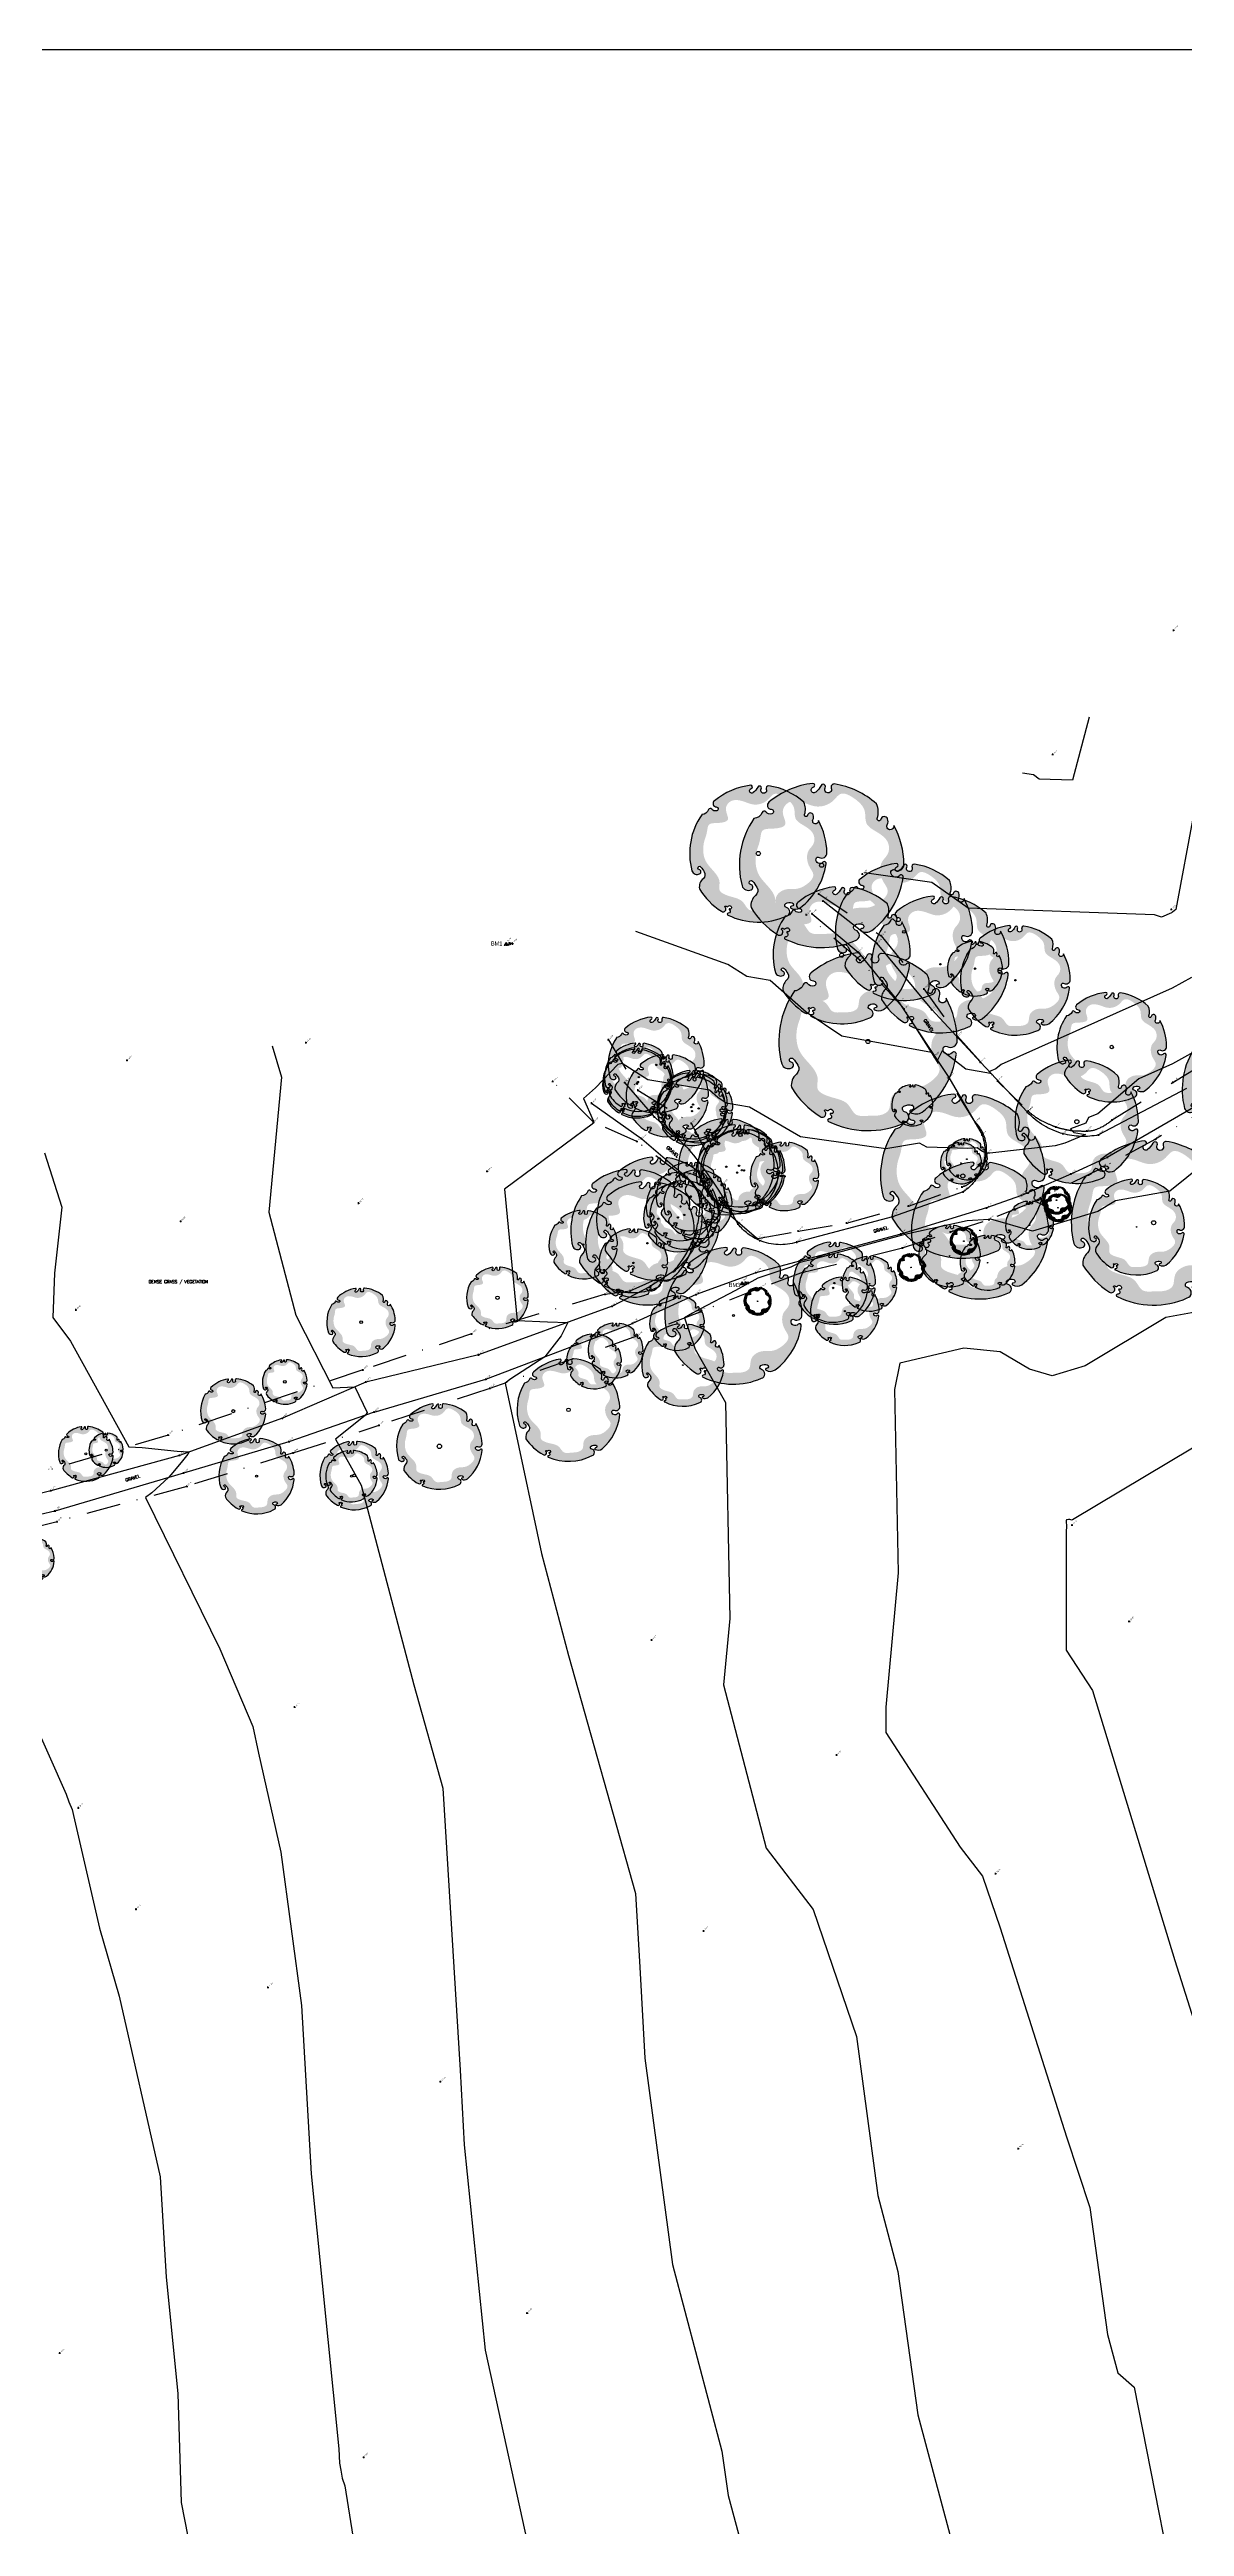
# Model space of a CAD drawing. Header units: metres. Extents: x 245957 to 247358, y 7418632 to 7419642.
# Drawn here: x 246593.6 to 246759, y 7419257.1 to 7419618 of the extents above; entities that cross this region are included whole.
import ezdxf
from ezdxf.enums import TextEntityAlignment as Align

# ---------------------------------------------------------------- set-up
doc = ezdxf.new("R2010")
doc.units = ezdxf.units.M
doc.linetypes.add('DASHDOT', pattern=[10, 5, -2.5, 0, -2.5])
for name, color, linetype in [('-TEXT', 7, 'Continuous'), ('017_NAIL-L', 8, 'Continuous'), ('104_EXISTING_SURFACE-L', 35, 'Continuous'), ('104_EXISTING_SURFACE-S', 35, 'Continuous'), ('201_SINGLE_TREE-H', 63, 'Continuous'), ('201_SINGLE_TREE-S', 96, 'Continuous'), ('203_GROUP_TREES', 116, 'DASHDOT'), ('203_GROUP_TREES-L', 116, 'DASHDOT'), ('203_GROUP_TREES-S', 116, 'DASHDOT'), ('405_EDGE_FORMATION', 33, 'Continuous'), ('405_EDGE_FORMATION-L', 33, 'Continuous'), ('405_EDGE_FORMATION-S', 33, 'Continuous'), ('EX-BENCHMARK', 7, 'Continuous'), ('EX-BENCHMARK_(SLS)', 8, 'Continuous'), ('EX-FEATURE', 7, 'Continuous'), ('EX-TITLEBLOCK', 7, 'Continuous'), ('Surface_Contours_Major', 4, 'Continuous'), ('Surface_Contours_Minor', 253, 'Continuous')]:
    doc.layers.add(name, color=color, linetype=linetype)
doc.styles.add('BOLD', font='ARIALN.TTF')
doc.styles.add('ISO2.5', font='isocp.shx', dxfattribs={"height": 2.5})
doc.styles.get("Standard").update_dxf_attribs({"font": 'SIMPLEX.shx'})

# ---------------------------------------------------------------- blocks, each defined once
blk = doc.blocks.new('201T')
at = {"layer": '201_SINGLE_TREE-S'}
blk.add_circle((0, 0), 0.5, dxfattribs=at)
blk = doc.blocks.new('201C')
at = {"layer": '201_SINGLE_TREE-H', "transparency": 33554534}
h = blk.add_hatch(color=256, dxfattribs=at)
h.paths.add_polyline_path([(-0.372, -0.334, 0.222926), (0.02, -0.5, 0.770799), (0.044, -0.442, -0.650302), (0.051, -0.412, -0.234737), (0.096, -0.425, -0.847312), (0.082, -0.447, 0.78443), (0.073, -0.458, 0.276934), (0.135, -0.481, 0.193599), (0.431, -0.254, 0.800435), (0.414, -0.234, -0.75216), (0.376, -0.192, -0.528914), (0.401, -0.191, 0.594112), (0.466, -0.18, 0.123805), (0.496, 0.062, -1.41759), (0.461, 0.081, 0.206906), (0.476, 0.113, 0.759729), (0.437, 0.125, -1.073307), (0.419, 0.139, 0.194379), (0.447, 0.223, 0.144612), (0.254, 0.43, 0.53339), (0.228, 0.413, -1.592592), (0.194, 0.429, 1.030038), (0.176, 0.451, -0.10361), (0.131, 0.426, -1.238487), (0.128, 0.459, 0.884725), (0.134, 0.482, 0.147549), (-0.155, 0.475, 0.71725), (-0.158, 0.429, -0.864032), (-0.165, 0.402, -0.310704), (-0.195, 0.427, 0.58143), (-0.217, 0.432, -0.281558), (-0.277, 0.416), (-0.278, 0.416, 0.217121), (-0.496, 0.063), (-0.496, 0.063, 0.440011), (-0.452, 0.021, 0.723973), (-0.444, 0.052, -1.384648), (-0.426, 0.066, -0.051107), (-0.415, 0.022, -0.361502), (-0.441, -0.021, 0.256822), (-0.494, -0.079, 0.116166), (-0.406, -0.291, 0.67803), (-0.368, -0.284, 0.170035), (-0.37, -0.274, -1.054701), (-0.36, -0.27, 0.431903), (-0.347, -0.275, -0.910728), (-0.333, -0.299, -0.42046), (-0.342, -0.298, 1.007885), (-0.348, -0.302, -0.766634), (-0.365, -0.322, 0.938602), (-0.372, -0.334)])
edge = h.paths.add_edge_path(flags=16)
edge.add_spline(control_points=[(-0.318, 0.247), (-0.303, 0.263), (-0.286, 0.289), (-0.256, 0.341), (-0.193, 0.315), (-0.092, 0.286), (-0.116, 0.394), (-0.036, 0.446), (0.039, 0.399), (0.103, 0.33), (0.196, 0.321), (0.278, 0.38), (0.344, 0.296), (0.379, 0.215), (0.33, 0.131), (0.392, 0.059), (0.438, -0.014), (0.405, -0.092), (0.346, -0.109), (0.31, -0.167), (0.306, -0.228), (0.329, -0.309), (0.241, -0.345), (0.165, -0.35), (0.103, -0.314), (0.046, -0.315), (0.005, -0.336), (-0.014, -0.368), (-0.033, -0.407), (-0.093, -0.415), (-0.146, -0.387), (-0.23, -0.366), (-0.225, -0.277), (-0.286, -0.229), (-0.334, -0.194), (-0.374, -0.141), (-0.328, -0.087), (-0.344, -0.001), (-0.387, 0.083), (-0.366, 0.18), (-0.336, 0.227), (-0.318, 0.247)], knot_values=[0, 0, 0, 0, 0.064972, 0.101243, 0.15652, 0.245586, 0.324463, 0.387907, 0.486094, 0.554514, 0.671826, 0.728629, 0.823661, 0.919885, 0.989953, 1.075257, 1.171704, 1.23593, 1.293575, 1.346478, 1.426142, 1.479146, 1.570817, 1.644481, 1.712561, 1.774901, 1.807, 1.846291, 1.885582, 1.928182, 2.007036, 2.074591, 2.151638, 2.226455, 2.293426, 2.340744, 2.397548, 2.47317, 2.587294, 2.673595, 2.754259, 2.754259, 2.754259, 2.754259], degree=3, periodic=0)
at = {"layer": '201_SINGLE_TREE-S'}
blk.add_lwpolyline([(-0.372, -0.334, 0.222926), (0.02, -0.5, 0.770799), (0.044, -0.442, -0.650302), (0.051, -0.412, -0.234737), (0.096, -0.425, -0.847312), (0.082, -0.447, 0.78443), (0.073, -0.458, 0.276934), (0.135, -0.481, 0.193599), (0.431, -0.254, 0.800435), (0.414, -0.234, -0.75216), (0.376, -0.192, -0.528914), (0.401, -0.191, 0.594112), (0.466, -0.18, 0.123805), (0.496, 0.062, -1.41759), (0.461, 0.081, 0.206906), (0.476, 0.113, 0.759729), (0.437, 0.125, -1.073307), (0.419, 0.139, 0.194379), (0.447, 0.223, 0.144612), (0.254, 0.43, 0.53339), (0.228, 0.413, -1.592592), (0.194, 0.429, 1.030038), (0.176, 0.451, -0.10361), (0.131, 0.426, -1.238487), (0.128, 0.459, 0.884725), (0.134, 0.482, 0.147549), (-0.155, 0.475, 0.71725), (-0.158, 0.429, -0.864032), (-0.165, 0.402, -0.310704), (-0.195, 0.427, 0.58143), (-0.217, 0.432, -0.281558), (-0.277, 0.416), (-0.278, 0.416, 0.217121), (-0.496, 0.063), (-0.496, 0.063, 0.440011), (-0.452, 0.021, 0.723973), (-0.444, 0.052, -1.384648), (-0.426, 0.066, -0.051107), (-0.415, 0.022, -0.361502), (-0.441, -0.021, 0.256822), (-0.494, -0.079, 0.116166), (-0.406, -0.291, 0.67803), (-0.368, -0.284, 0.170035), (-0.37, -0.274, -1.054701), (-0.36, -0.27, 0.431903), (-0.347, -0.275, -0.910728), (-0.333, -0.299, -0.42046), (-0.342, -0.298, 1.007885), (-0.348, -0.302, -0.766634), (-0.365, -0.322, 0.938602), (-0.372, -0.334)], format="xyb", dxfattribs=at)
blk = doc.blocks.new('BM')
at = {"color": 0, "linetype": 'Continuous', "lineweight": 13}
for p, q in [((0, 0), (-0.31, -0.44)), ((-0.19, -0.44), (0, 0)), ((0, 0), (-0.06, -0.44)), ((0, 0), (0.19, -0.44)), ((0.31, -0.44), (0, 0)), ((0, 0), (0.06, -0.44)), ((-0.31, -0.44), (-0.19, -0.44)), ((-0.06, -0.44), (0.06, -0.44)), ((0.19, -0.44), (0.31, -0.44)), ((0.47, -0.02), (0.38, -0.02)), ((0.38, -0.02), (0.38, -0.34)), ((0.47, -0.16), (0.38, -0.16)), ((0.38, -0.16), (0.39, -0.16)), ((0.38, -0.34), (0.47, -0.34)), ((0.38, -0.34), (0.39, -0.34)), ((0.52, -0.04), (0.47, -0.02)), ((0.47, -0.16), (0.52, -0.14)), ((0.52, -0.17), (0.47, -0.16)), ((0.47, -0.34), (0.52, -0.33)), ((0.54, -0.09), (0.52, -0.04)), ((0.52, -0.14), (0.54, -0.09)), ((0.55, -0.21), (0.52, -0.17)), ((0.52, -0.33), (0.55, -0.29)), ((0.56, -0.25), (0.55, -0.21)), ((0.55, -0.29), (0.56, -0.25)), ((0.67, -0.34), (0.67, -0.02)), ((0.67, -0.02), (0.78, -0.19)), ((0.78, -0.19), (0.89, -0.02)), ((0.89, -0.02), (0.89, -0.34))]:
    blk.add_line(p, q, dxfattribs=at)
blk = doc.blocks.new('CROSS')
at = {"color": 0, "linetype": 'Continuous'}
for p, q in [((-0.5, 0), (0.5, 0)), ((0, -0.5), (0, 0.5))]:
    blk.add_line(p, q, dxfattribs=at)
blk = doc.blocks.new('A1-TITLE-SC')
at = {"layer": 'EX-TITLEBLOCK', "color": 2, "flags": 128}
blk.add_lwpolyline([(28, 14), (28, 580), (828, 580), (828, 14)], close=True, dxfattribs=at)
blk = doc.blocks.new('GR')
at = {"layer": '-TEXT'}
blk.add_text('GRAVEL', height=0.45, dxfattribs=at).set_placement((0.04, -0.22), align=Align.CENTER)

msp = doc.modelspace()

# ---------------------------------------------------------------- linework, layer by layer
at = {"layer": '203_GROUP_TREES'}
for p, q in [((246711.67, 7419485.33), (246703.85, 7419491.94)), ((246705.67, 7419494.99), (246714.78, 7419488.88)), ((246714.78, 7419488.88), (246720.99, 7419481.14)), ((246718.11, 7419478.23), (246711.67, 7419485.33)), ((246720.99, 7419481.14), (246725.88, 7419474.23)), ((246722.5, 7419471.28), (246718.11, 7419478.23)), ((246725.88, 7419474.23), (246731.73, 7419467.71)), ((246675.01, 7419473.74), (246679.31, 7419466.38)), ((246728.47, 7419461.72), (246722.5, 7419471.28)), ((246757.25, 7419467.52), (246763.42, 7419471.24)), ((246672.82, 7419461.73), (246666.91, 7419467.65)), ((246731.73, 7419467.71), (246736.19, 7419463.32)), ((246748.42, 7419462.04), (246757.25, 7419467.52)), ((246679.31, 7419466.38), (246687.09, 7419461.56)), ((246764.31, 7419464.92), (246754.75, 7419459.23)), ((246679.17, 7419458.91), (246672.82, 7419461.73)), ((246687.09, 7419461.56), (246691.66, 7419452.72)), ((246685.91, 7419453.8), (246679.17, 7419458.91)), ((246754.75, 7419459.23), (246746.84, 7419454.98)), ((246691.66, 7419452.72), (246692.81, 7419448.14)), ((246718.74, 7419449.5), (246726.54, 7419452.25)), ((246746.84, 7419454.98), (246736.28, 7419449.81)), ((246709.73, 7419447.02), (246718.74, 7419449.5)), ((246736.28, 7419449.81), (246730.46, 7419447.49)), ((246692.81, 7419448.14), (246696.74, 7419444.76)), ((246696.74, 7419444.76), (246702.68, 7419445.85)), ((246702.68, 7419445.85), (246709.73, 7419447.02)), ((246717.87, 7419443.39), (246724.87, 7419445.73)), ((246724.87, 7419445.73), (246730.46, 7419447.49)), ((246703.42, 7419439.86), (246717.87, 7419443.39)), ((246678.19, 7419437.14), (246684.51, 7419439.95)), ((246703.42, 7419439.86), (246697.29, 7419437.6)), ((246674.55, 7419436.64), (246655.08, 7419430.86)), ((246674.55, 7419436.64), (246678.19, 7419437.14)), ((246697.29, 7419437.6), (246688.46, 7419434.09)), ((246655.08, 7419430.86), (246639.23, 7419425.62)), ((246679.26, 7419430.56), (246657.73, 7419422.91)), ((246688.46, 7419434.09), (246679.26, 7419430.56)), ((246639.23, 7419425.62), (246610.87, 7419416.12)), ((246657.73, 7419422.91), (246641.6, 7419417.54)), ((246610.87, 7419416.12), (246593.2, 7419410.92)), ((246629.09, 7419413.52), (246641.6, 7419417.54)), ((246629.09, 7419413.52), (246613.58, 7419408.64)), ((246613.58, 7419408.64), (246594.67, 7419403.49)), ((246594.67, 7419403.49), (246579.51, 7419399.66))]:
    msp.add_line(p, q, dxfattribs=at)
for points in [[(246736.19, 7419463.32, 0.024592), (246737.35, 7419462.41, 0.041284), (246738.1, 7419461.97, 0.007914), (246739.71, 7419461.22, 0.024944), (246740.24, 7419461.02, 0.023529), (246741.08, 7419460.78, 0.014747), (246742.46, 7419460.51, 0.033018), (246743, 7419460.45, 0.010517), (246744.73, 7419460.43, 0.100998), (246746.39, 7419460.78, 0.071383), (246748.42, 7419462.04)], [(246726.54, 7419452.25, 0.136494), (246729, 7419454.17, 0.136494), (246730.11, 7419457.09, 0.109103), (246729.8, 7419459.59, 0.109103), (246728.47, 7419461.72)], [(246684.51, 7419439.95, 0.07693), (246687.13, 7419444.07, 0.081166), (246688.28, 7419448.56, 0.006802), (246688.35, 7419449.48, 0.013916), (246688.37, 7419449.93, 0.143828), (246687.76, 7419452.03, 0.122283), (246685.91, 7419453.8)]]:
    msp.add_lwpolyline(points, format="xyb", dxfattribs=at)
at = {"layer": '405_EDGE_FORMATION'}
for p, q in [((246704.69, 7419492.1), (246711.42, 7419486.5)), ((246714.17, 7419487.77), (246706.29, 7419493.95)), ((246711.42, 7419486.5), (246717.39, 7419479.12)), ((246722.13, 7419478.12), (246714.17, 7419487.77)), ((246717.39, 7419479.12), (246724.6, 7419468.23)), ((246729.24, 7419470.45), (246722.13, 7419478.12)), ((246736.07, 7419463.16), (246729.24, 7419470.45)), ((246681.71, 7419462.49), (246677.39, 7419467.49)), ((246724.6, 7419468.23), (246729.46, 7419459.86)), ((246759.28, 7419466.61), (246746.45, 7419459.86)), ((246672.56, 7419464.49), (246679.88, 7419459.3)), ((246760.88, 7419464.22), (246747.72, 7419456.58)), ((246686.8, 7419457.72), (246681.71, 7419462.49)), ((246679.88, 7419459.3), (246686.36, 7419453.75)), ((246747.72, 7419456.58), (246742.39, 7419454.16)), ((246742.39, 7419454.16), (246735.2, 7419451.04)), ((246726.7, 7419451.56), (246716.42, 7419447.93)), ((246730.13, 7419449.21), (246717.64, 7419445.41)), ((246735.2, 7419451.04), (246730.13, 7419449.21)), ((246716.42, 7419447.93), (246702.45, 7419444.23)), ((246717.64, 7419445.41), (246702.88, 7419441.47)), ((246702.88, 7419441.47), (246696.49, 7419439.77)), ((246675.54, 7419434.89), (246681.17, 7419437.84)), ((246684.71, 7419440.09), (246681.17, 7419437.84)), ((246696.49, 7419439.77), (246687.78, 7419436.59)), ((246675.54, 7419434.89), (246656.1, 7419427.81)), ((246687.78, 7419436.59), (246678.51, 7419432.38)), ((246657.16, 7419424.24), (246678.51, 7419432.38)), ((246656.1, 7419427.81), (246639.66, 7419423.83)), ((246639.66, 7419423.83), (246627.5, 7419418.57)), ((246640.87, 7419419.47), (246657.16, 7419424.24)), ((246627.5, 7419418.57), (246612.5, 7419413.16)), ((246640.87, 7419419.47), (246628.46, 7419415.15)), ((246612.5, 7419413.16), (246593.76, 7419408.01)), ((246628.46, 7419415.15), (246613.08, 7419410.57)), ((246613.08, 7419410.57), (246594.35, 7419405.05)), ((246593.76, 7419408.01), (246578.15, 7419404.11)), ((246594.35, 7419405.05), (246578.88, 7419401.43))]:
    msp.add_line(p, q, dxfattribs=at)
for points in [[(246746.45, 7419459.86, -0.058649), (246743.85, 7419459.64, -0.058649), (246741.27, 7419460.03, -0.068994), (246738.45, 7419461.24, -0.068994), (246736.07, 7419463.16)], [(246729.46, 7419459.86, -0.087946), (246729.88, 7419457.44, -0.087946), (246729.45, 7419455.01, -0.079726), (246728.35, 7419453.07, -0.079726), (246726.7, 7419451.56)], [(246693.89, 7419446.87, 0.00967), (246692.81, 7419448.91, 0.00967), (246691.65, 7419450.9, 0.017555), (246689.34, 7419454.39, 0.017555), (246686.8, 7419457.72)], [(246686.36, 7419453.75, -0.078978), (246687.91, 7419451.97, -0.10079), (246688.56, 7419450.24, -0.035163), (246688.65, 7419449.15, -0.020131), (246688.61, 7419447.23, -0.109289), (246687.53, 7419443.52, -0.095005), (246684.71, 7419440.09)], [(246702.45, 7419444.23, -0.086923), (246699.75, 7419443.87, -0.086923), (246697.09, 7419444.46, -0.064355), (246695.34, 7419445.46, -0.064355), (246693.89, 7419446.87)]]:
    msp.add_lwpolyline(points, format="xyb", dxfattribs=at)
at = {"layer": 'Surface_Contours_Major'}
for points, elevation in [([(246773.1, 7419545.44), (246771.31, 7419540.79), (246770.6, 7419536.3), (246765.54, 7419529.01), (246762.85, 7419520.31), (246757.7, 7419492.69), (246757.23, 7419492.32), (246757.19, 7419492.3), (246757.06, 7419492.23), (246755.63, 7419491.59), (246755.34, 7419491.71), (246754.58, 7419491.94), (246727.45, 7419492.9), (246722.14, 7419496.67), (246712.35, 7419498.07)], 33), ([(246762.8, 7419473.35), (246757.23, 7419470.24), (246752.29, 7419468.04), (246746.35, 7419462.94), (246744.96, 7419462.4), (246744.58, 7419461.56), (246742.37, 7419460.74), (246742.84, 7419460.21), (246744.53, 7419459.92), (246741.54, 7419458.64), (246740.1, 7419458.29), (246730.62, 7419457.22), (246730.22, 7419457.2), (246730.09, 7419457.2), (246729.45, 7419457.48), (246728.73, 7419457.96), (246727.41, 7419457.87), (246721.42, 7419458.06), (246720.33, 7419458.67), (246715.42, 7419457.84), (246703.03, 7419459.56), (246695.58, 7419463.89), (246692.18, 7419464.51), (246690.98, 7419465.32), (246689.75, 7419466.39), (246680.75, 7419467.88), (246677.04, 7419470.26), (246676.39, 7419470.1), (246673.15, 7419466.73), (246671.37, 7419465.15), (246672.8, 7419461.95), (246672.89, 7419461.7), (246672.88, 7419461.7), (246672.83, 7419461.58), (246659.85, 7419451.96), (246661.73, 7419432.83), (246666.14, 7419432.62), (246669.08, 7419432.54), (246668.14, 7419430.6), (246665.75, 7419427.51), (246660.79, 7419424.3), (246659.97, 7419423.7), (246661.31, 7419417.34), (246665.28, 7419398.88), (246669.21, 7419383.97), (246678.95, 7419349.3), (246679.61, 7419338.55), (246680.32, 7419325.29), (246684.36, 7419295.26), (246691.56, 7419268.04), (246692.45, 7419261.59), (246700.32, 7419232.38)], 34), ([(246592.82, 7419457.24), (246595.37, 7419449.32), (246594.32, 7419439.72), (246594.06, 7419433.27), (246596.61, 7419429.8), (246605.11, 7419414.42), (246607.08, 7419414.32), (246612.17, 7419413.75), (246613.91, 7419413.67), (246613.75, 7419413.32), (246612.74, 7419412.1), (246611.27, 7419410.33), (246610.93, 7419409.93), (246608.48, 7419407.68), (246607.56, 7419407), (246618.39, 7419384.98), (246623.22, 7419373.64), (246624.04, 7419369.78), (246627.27, 7419355.31), (246630.27, 7419332.96), (246631.71, 7419308.46), (246635.74, 7419268.38), (246635.81, 7419266.26), (246636, 7419265.27), (246636.21, 7419264.11), (246636.61, 7419262.97), (246639.46, 7419244.94)], 33), ([(246761.57, 7419434.21), (246756.26, 7419433.27), (246744.49, 7419426.23), (246739.66, 7419424.76), (246736.39, 7419425.72), (246732.12, 7419428.25), (246726.81, 7419428.77), (246717.5, 7419426.61), (246716.71, 7419422.76), (246717.22, 7419396.06), (246715.42, 7419376.46), (246715.42, 7419372.76), (246726.28, 7419356.06), (246729.52, 7419351.83), (246732.1, 7419344.28), (246741.77, 7419313.85), (246745.19, 7419303.52), (246747.74, 7419285.04), (246749.25, 7419279.45), (246751.64, 7419277.34), (246759.46, 7419237.61)], 35)]:
    msp.add_lwpolyline(points, dxfattribs=dict(at, elevation=elevation))
at = {"layer": 'Surface_Contours_Minor'}
for points, elevation in [([(246745.05, 7419520.75), (246742.63, 7419511.56), (246737.79, 7419511.73), (246736.95, 7419512.33), (246735.38, 7419512.56)], 32.5), ([(246759.99, 7419482.82), (246757.15, 7419481.23), (246732.23, 7419470.14), (246731.46, 7419469.48), (246730.54, 7419469.12), (246730.57, 7419469.04), (246730.71, 7419468.83), (246727.08, 7419469.42), (246723.64, 7419472.09), (246722.97, 7419470.74), (246722.74, 7419471.04), (246722.1, 7419471.89), (246709.02, 7419474.27), (246703.83, 7419477.75), (246698.57, 7419482.37), (246695.2, 7419482.93), (246692.41, 7419484.72), (246678.99, 7419489.53)], 33.5), ([(246626.01, 7419472.82), (246627.4, 7419468.27), (246625.54, 7419448.58), (246629.46, 7419433.59), (246634.86, 7419422.99), (246638.04, 7419423.13), (246639.86, 7419419.4), (246639.61, 7419419.03), (246639.08, 7419418.57), (246635.25, 7419415.5), (246638.98, 7419408.81), (246646.66, 7419379.74), (246650.89, 7419364.65), (246653.42, 7419323.54), (246654, 7419312.66), (246657.07, 7419282.77), (246664.71, 7419247.73)], 33.5), ([(246761.8, 7419455.66), (246756.82, 7419451.65), (246748.89, 7419450.25), (246746.33, 7419448.71), (246736.82, 7419445.81), (246730.75, 7419447.6), (246730.57, 7419447.57), (246730.45, 7419447.54), (246727.29, 7419447.33), (246718.64, 7419445.45), (246717.66, 7419445.21), (246704.94, 7419441.73), (246702.96, 7419441.25), (246701.61, 7419440.59), (246696.77, 7419439), (246693.53, 7419437.2), (246688.36, 7419434.47), (246687.28, 7419433.89), (246686.1, 7419433.19), (246687.64, 7419428.62), (246692.08, 7419420.88), (246692.69, 7419389.36), (246691.8, 7419379.72), (246698, 7419355.91), (246704.83, 7419346.99), (246711.16, 7419328.45), (246714.29, 7419305.28), (246717.21, 7419294.22), (246720.1, 7419273.32), (246724.78, 7419255.91)], 34.5), ([(246763.62, 7419416.29), (246742.66, 7419403.75), (246742.5, 7419403.7), (246742.39, 7419403.74), (246742.25, 7419403.82), (246742.08, 7419403.83), (246741.77, 7419403.76), (246741.74, 7419403.64), (246741.76, 7419402.76), (246741.7, 7419402.12), (246741.74, 7419384.78), (246745.57, 7419378.9), (246757.54, 7419339.55), (246763.99, 7419319.28)], 35.5), ([(246586.04, 7419386.13), (246595.98, 7419363.76), (246596.4, 7419362.65), (246596.85, 7419361.57), (246597.05, 7419360.68), (246600.86, 7419344.27), (246603.7, 7419334.34), (246609.7, 7419308.02), (246610.56, 7419293.37), (246612.26, 7419276.43), (246612.77, 7419260.53), (246614.23, 7419253.11)], 32.5)]:
    msp.add_lwpolyline(points, dxfattribs=dict(at, elevation=elevation))

# ---------------------------------------------------------------- block references
at = {"layer": '-TEXT'}
for p, rotation in [((246721.68, 7419475.79), 303.5391159204977), ((246684.35, 7419457.42), 319.4222661251795), ((246714.68, 7419446.08), 14.96862077939919), ((246605.66, 7419409.84, 33), 16.43290822423771)]:
    msp.add_blockref('GR', p, dxfattribs=dict(at, rotation=rotation))
at = {"layer": '104_EXISTING_SURFACE-S', "xscale": 0.25, "yscale": 0.25, "zscale": 0.25}
for p in [(246757.38, 7419533.4), (246739.76, 7419515.31), (246712.02, 7419497.87), (246757.06, 7419492.73), (246661.05, 7419487.78), (246604.88, 7419470.74), (246630.93, 7419473.31), (246657.35, 7419454.56), (246638.62, 7419449.91), (246612.69, 7419447.28), (246597.43, 7419434.37), (246742.59, 7419402.99), (246750.9, 7419388.97), (246681.3, 7419386.25), (246629.29, 7419376.47), (246708.26, 7419369.49), (246597.78, 7419361.79), (246731.44, 7419352.21), (246606.19, 7419347.02), (246688.88, 7419343.86), (246625.4, 7419335.62), (246650.54, 7419321.89), (246734.75, 7419312.13), (246663.18, 7419288.16), (246595.07, 7419282.32), (246639.36, 7419267.14)]:
    msp.add_blockref('CROSS', p, dxfattribs=at)
at = {"layer": '201_SINGLE_TREE-S'}
for name, p, xscale, yscale, zscale, rotation in [('201C', (246696.86, 7419500.87), 19.999, 19.999, 19.999, 21.8), ('201C', (246706.1, 7419499.16), 23.999, 23.999, 23.999, 21.8), ('201T', (246696.86, 7419500.87), 0.599, 0.599, 0.599, 21.8), ('201C', (246718.09, 7419489.46), 19.999, 19.999, 19.999, 21.8), ('201T', (246706.1, 7419499.16), 0.599, 0.599, 0.599, 21.8), ('201C', (246709.02, 7419486.06), 19.999, 19.999, 19.999, 21.8), ('201C', (246723.4, 7419484.73), 19.999, 19.999, 19.999, 21.8), ('201C', (246734.32, 7419482.4), 15.999, 15.999, 15.999, 21.8), ('201C', (246712.85, 7419473.48), 25.999, 25.999, 25.999, 21.8), ('201T', (246718.09, 7419489.46), 0.399, 0.399, 0.399, 21.8), ('201C', (246728.44, 7419484.09), 7.999, 7.999, 7.999, 21.8), ('201T', (246709.02, 7419486.06), 0.599, 0.599, 0.599, 21.8), ('201T', (246723.4, 7419484.73), 0.199, 0.199, 0.199, 21.8), ('201T', (246728.44, 7419484.09), 0.199, 0.199, 0.199, 21.8), ('201T', (246734.32, 7419482.4), 0.199, 0.199, 0.199, 21.8), ('201C', (246748.37, 7419472.67), 15.999, 15.999, 15.999, 21.8), ('201C', (246681.98, 7419470.07), 13.999, 13.999, 13.999, 21.8), ('201C', (246769.63, 7419466.48), 21.999, 21.999, 21.999, 21.8), ('201C', (246679.17, 7419467.33), 9.999, 9.999, 9.999, 21.8), ('201C', (246679.31, 7419467.57), 9.999, 9.999, 9.999, 21.8), ('201C', (246679.45, 7419468.28), 9.999, 9.999, 9.999, 21.8), ('201T', (246712.85, 7419473.48), 0.599, 0.599, 0.599, 21.8), ('201C', (246683.6, 7419465.6), 11.999, 11.999, 11.999, 21.8), ('201C', (246687.09, 7419463.91), 9.999, 9.999, 9.999, 21.8), ('201C', (246687.36, 7419464.28), 9.999, 9.999, 9.999, 21.8), ('201C', (246688.17, 7419463.72), 9.999, 9.999, 9.999, 21.8), ('201T', (246681.98, 7419470.07), 0.199, 0.199, 0.199, 21.8), ('201C', (246743.27, 7419461.78), 17.999, 17.999, 17.999, 21.8), ('201T', (246748.37, 7419472.67), 0.499, 0.499, 0.499, 21.8), ('201T', (246679.17, 7419467.33), 0.199, 0.199, 0.199, 21.8), ('201T', (246679.31, 7419467.57), 0.199, 0.199, 0.199, 21.8), ('201T', (246679.45, 7419468.28), 0.199, 0.199, 0.199, 21.8), ('201C', (246687.18, 7419463.32), 9.999, 9.999, 9.999, 21.8), ('201C', (246726.66, 7419453.88), 23.999, 23.999, 23.999, 21.8), ('201C', (246719.3, 7419464.18), 5.999, 5.999, 5.999, 21.8), ('201C', (246692.2, 7419455.22), 13.999, 13.999, 13.999, 21.8), ('201T', (246683.6, 7419465.6), 0.199, 0.199, 0.199, 21.8), ('201C', (246694.05, 7419455.36), 11.999, 11.999, 11.999, 21.8), ('201T', (246687.09, 7419463.91), 0.199, 0.199, 0.199, 21.8), ('201T', (246687.18, 7419463.32), 0.199, 0.199, 0.199, 21.8), ('201T', (246687.36, 7419464.28), 0.199, 0.199, 0.199, 21.8), ('201T', (246688.17, 7419463.72), 0.199, 0.199, 0.199, 21.8), ('201T', (246719.3, 7419464.18), 0.099, 0.099, 0.099, 21.8), ('201C', (246693.78, 7419454.36), 11.999, 11.999, 11.999, 21.8), ('201C', (246694.46, 7419454.71), 11.999, 11.999, 11.999, 21.8), ('201C', (246694.76, 7419454.69), 11.999, 11.999, 11.999, 21.8), ('201C', (246700.69, 7419453.82), 9.999, 9.999, 9.999, 21.8), ('201C', (246726.39, 7419455.74), 5.999, 5.999, 5.999, 21.8), ('201C', (246727.24, 7419456.32), 5.999, 5.999, 5.999, 21.8), ('201C', (246754.47, 7419447.06), 23.999, 23.999, 23.999, 21.8), ('201T', (246743.27, 7419461.78), 0.599, 0.599, 0.599, 21.8), ('201C', (246678.53, 7419445.88), 17.999, 17.999, 17.999, 21.8), ('201C', (246680.7, 7419444.08), 17.999, 17.999, 17.999, 21.8), ('201C', (246682.29, 7419447.65), 17.999, 17.999, 17.999, 21.8), ('201C', (246685.52, 7419449.43), 9.999, 9.999, 9.999, 21.8), ('201C', (246686.99, 7419450.89), 9.999, 9.999, 9.999, 21.8), ('201C', (246688.07, 7419449.74), 9.999, 9.999, 9.999, 21.8), ('201C', (246729.16, 7419445.95), 19.999, 19.999, 19.999, 21.8), ('201T', (246726.39, 7419455.74), 0.099, 0.099, 0.099, 21.8), ('201T', (246727.24, 7419456.32), 0.099, 0.099, 0.099, 21.8), ('201C', (246685.15, 7419447.83), 9.999, 9.999, 9.999, 21.8), ('201C', (246686.06, 7419448.21), 9.999, 9.999, 9.999, 21.8), ('201T', (246692.2, 7419455.22), 0.199, 0.199, 0.199, 21.8), ('201T', (246693.78, 7419454.36), 0.199, 0.199, 0.199, 21.8), ('201T', (246694.05, 7419455.36), 0.199, 0.199, 0.199, 21.8), ('201T', (246694.46, 7419454.71), 0.199, 0.199, 0.199, 21.8), ('201T', (246694.76, 7419454.69), 0.199, 0.199, 0.199, 21.8), ('201T', (246700.69, 7419453.82), 0.199, 0.199, 0.199, 21.8), ('201T', (246726.66, 7419453.88), 0.599, 0.599, 0.599, 21.8), ('201C', (246740.32, 7419450.34), 3.999, 3.999, 3.999, 21.8), ('201C', (246751.99, 7419446.45), 13.999, 13.999, 13.999, 21.8), ('201C', (246671.35, 7419443.88), 9.999, 9.999, 9.999, 21.8), ('201T', (246685.52, 7419449.43), 0.199, 0.199, 0.199, 21.8), ('201T', (246685.52, 7419449.43), 0.199, 0.199, 0.199, 21.8), ('201C', (246685.52, 7419449.43), 0.099, 0.099, 0.099, 21.8), ('201T', (246686.99, 7419450.89), 0.199, 0.199, 0.199, 21.8), ('201T', (246687.02, 7419450.85), 0.199, 0.199, 0.199, 21.8), ('201C', (246687.02, 7419450.85), 0.099, 0.099, 0.099, 21.8), ('201T', (246688.06, 7419449.74), 0.199, 0.199, 0.199, 21.8), ('201T', (246688.07, 7419449.74), 0.199, 0.199, 0.199, 21.8), ('201C', (246688.06, 7419449.74), 0.099, 0.099, 0.099, 21.8), ('201C', (246736.4, 7419446.7), 6.999, 6.999, 6.999, 21.8), ('201C', (246740.53, 7419449.25), 3.999, 3.999, 3.999, 21.8), ('201T', (246740.32, 7419450.34), 0.099, 0.099, 0.099, 21.8), ('201T', (246740.53, 7419449.25), 0.099, 0.099, 0.099, 21.8), ('201C', (246678.66, 7419441.2), 9.999, 9.999, 9.999, 21.8), ('201T', (246678.53, 7419445.88), 0.199, 0.199, 0.199, 21.8), ('201C', (246693.23, 7419433.53), 19.999, 19.999, 19.999, 21.8), ('201T', (246682.29, 7419447.65), 0.199, 0.199, 0.199, 21.8), ('201T', (246685.15, 7419447.83), 0.199, 0.199, 0.199, 21.8), ('201T', (246686.06, 7419448.21), 0.199, 0.199, 0.199, 21.8), ('201C', (246707.94, 7419438.26), 11.999, 11.999, 11.999, 21.8), ('201C', (246724.74, 7419442.22), 8.999, 8.999, 8.999, 21.8), ('201C', (246726.8, 7419444.37), 3.999, 3.999, 3.999, 21.8), ('201C', (246730.28, 7419441.24), 7.999, 7.999, 7.999, 21.8), ('201T', (246729.16, 7419445.95), 0.099, 0.099, 0.099, 21.8), ('201T', (246736.4, 7419446.7), 0.099, 0.099, 0.099, 21.8), ('201T', (246751.99, 7419446.45), 0.099, 0.099, 0.099, 21.8), ('201T', (246754.47, 7419447.06), 0.599, 0.599, 0.599, 21.8), ('201C', (246658.86, 7419436.13), 8.999, 8.999, 8.999, 25), ('201T', (246671.35, 7419443.88), 0.199, 0.199, 0.199, 21.8), ('201T', (246678.66, 7419441.2), 0.199, 0.199, 0.199, 21.8), ('201T', (246680.7, 7419444.08), 0.199, 0.199, 0.199, 21.8), ('201C', (246707.77, 7419437.55), 9.999, 9.999, 9.999, 21.8), ('201C', (246713.07, 7419438.18), 7.999, 7.999, 7.999, 21.8), ('201C', (246719.12, 7419440.56), 3.999, 3.999, 3.999, 21.8), ('201T', (246724.74, 7419442.22), 0.099, 0.099, 0.099, 21.8), ('201T', (246726.8, 7419444.37), 0.099, 0.099, 0.099, 21.8), ('201C', (246638.98, 7419432.56), 9.999, 9.999, 9.999, 25), ('201C', (246696.76, 7419435.61), 3.999, 3.999, 3.999, 21.8), ('201C', (246709.47, 7419434.18), 9.999, 9.999, 9.999, 21.8), ('201T', (246707.94, 7419438.26), 0.199, 0.199, 0.199, 21.8), ('201T', (246713.07, 7419438.18), 0.099, 0.099, 0.099, 21.8), ('201T', (246719.12, 7419440.56), 0.099, 0.099, 0.099, 21.8), ('201T', (246730.28, 7419441.24), 0.099, 0.099, 0.099, 21.8), ('201T', (246658.86, 7419436.13), 0.499, 0.499, 0.499, 25), ('201C', (246685.87, 7419426.32), 11.999, 11.999, 11.999, 21.8), ('201C', (246685.02, 7419432.46), 7.999, 7.999, 7.999, 21.8), ('201T', (246696.76, 7419435.61), 0.099, 0.099, 0.099, 21.8), ('201T', (246707.77, 7419437.55), 0.199, 0.199, 0.199, 21.8), ('201T', (246709.47, 7419434.18), 0.199, 0.199, 0.199, 21.8), ('201T', (246638.98, 7419432.56), 0.399, 0.399, 0.399, 25), ('201C', (246672.92, 7419426.85), 7.999, 7.999, 7.999, 21.8), ('201C', (246676.07, 7419428.45), 7.999, 7.999, 7.999, 21.8), ('201T', (246685.02, 7419432.46), 0.099, 0.099, 0.099, 21.8), ('201T', (246693.23, 7419433.53), 0.299, 0.299, 0.299, 21.8), ('201C', (246627.86, 7419423.86), 6.499, 6.499, 6.499, 25), ('201C', (246669.2, 7419419.79), 14.999, 14.999, 14.999, 25), ('201T', (246672.92, 7419426.85), 0.099, 0.099, 0.099, 21.8), ('201T', (246676.07, 7419428.45), 0.099, 0.099, 0.099, 21.8), ('201C', (246620.34, 7419419.6), 9.499, 9.499, 9.499, 25), ('201T', (246627.86, 7419423.86), 0.399, 0.399, 0.399, 25), ('201T', (246685.87, 7419426.32), 0.099, 0.099, 0.099, 21.8), ('201T', (246620.34, 7419419.6), 0.449, 0.449, 0.449, 25), ('201C', (246650.39, 7419414.48), 12.499, 12.499, 12.499, 25), ('201T', (246669.2, 7419419.79), 0.499, 0.499, 0.499, 25), ('201C', (246598.86, 7419413.39), 7.999, 7.999, 7.999, 25), ('201C', (246601.82, 7419413.91), 4.999, 4.999, 4.999, 25), ('201C', (246623.75, 7419410.14), 10.999, 10.999, 10.999, 25), ('201C', (246637.98, 7419410.23), 9.999, 9.999, 9.999, 25), ('201T', (246598.86, 7419413.39), 0.299, 0.299, 0.299, 25), ('201T', (246601.82, 7419413.91), 0.299, 0.299, 0.299, 25), ('201C', (246637.58, 7419410.14), 7.499, 7.499, 7.499, 25), ('201T', (246650.39, 7419414.48), 0.649, 0.649, 0.649, 25), ('201T', (246623.75, 7419410.14), 0.299, 0.299, 0.299, 25), ('201T', (246637.58, 7419410.14), 0.299, 0.299, 0.299, 25), ('201T', (246637.98, 7419410.23), 0.399, 0.399, 0.399, 25), ('201C', (246591.02, 7419398), 6.499, 6.499, 6.499, 25)]:
    msp.add_blockref(name, p, dxfattribs=dict(at, xscale=xscale, yscale=yscale, zscale=zscale, rotation=rotation))
at = {"layer": '203_GROUP_TREES-S', "xscale": 0.25, "yscale": 0.25, "zscale": 0.25}
for p in [(246703.85, 7419491.94), (246705.67, 7419494.99), (246714.78, 7419488.88), (246711.67, 7419485.33), (246720.99, 7419481.14), (246718.11, 7419478.23), (246675.01, 7419473.74), (246725.88, 7419474.23), (246722.5, 7419471.28), (246666.91, 7419467.65), (246731.73, 7419467.71), (246757.25, 7419467.52), (246679.31, 7419466.38), (246736.19, 7419463.32), (246672.82, 7419461.73), (246687.09, 7419461.56), (246728.47, 7419461.72), (246740.24, 7419461.02), (246744.73, 7419460.43), (246748.42, 7419462.04), (246679.17, 7419458.91), (246730.11, 7419457.09), (246754.75, 7419459.23), (246685.91, 7419453.8), (246691.66, 7419452.72), (246726.54, 7419452.25), (246746.84, 7419454.98), (246688.28, 7419448.56), (246688.37, 7419449.93), (246718.74, 7419449.5), (246736.28, 7419449.81), (246692.81, 7419448.14), (246702.68, 7419445.85), (246709.73, 7419447.02), (246724.87, 7419445.73), (246730.46, 7419447.49), (246696.74, 7419444.76), (246717.87, 7419443.39), (246684.51, 7419439.95), (246697.29, 7419437.6), (246703.42, 7419439.86), (246674.55, 7419436.64), (246678.19, 7419437.14), (246688.46, 7419434.09), (246655.08, 7419430.86), (246679.26, 7419430.56), (246639.23, 7419425.62), (246657.73, 7419422.91), (246610.87, 7419416.12), (246641.6, 7419417.54), (246629.09, 7419413.52), (246613.58, 7419408.64), (246594.67, 7419403.49)]:
    msp.add_blockref('CROSS', p, dxfattribs=at)
at = {"layer": '405_EDGE_FORMATION-S', "xscale": 0.25, "yscale": 0.25, "zscale": 0.25}
for p in [(246704.69, 7419492.1), (246706.29, 7419493.95), (246711.42, 7419486.5), (246714.17, 7419487.77), (246717.39, 7419479.12), (246722.13, 7419478.12), (246729.24, 7419470.45), (246677.39, 7419467.49), (246724.6, 7419468.23), (246672.56, 7419464.49), (246736.07, 7419463.16), (246679.88, 7419459.3), (246681.71, 7419462.49), (246729.46, 7419459.86), (246741.27, 7419460.03), (246746.45, 7419459.86), (246686.8, 7419457.72), (246747.72, 7419456.58), (246686.36, 7419453.75), (246729.45, 7419455.01), (246742.39, 7419454.16), (246688.56, 7419450.24), (246691.65, 7419450.9), (246726.7, 7419451.56), (246730.13, 7419449.21), (246735.2, 7419451.04), (246688.61, 7419447.23), (246693.89, 7419446.87), (246716.42, 7419447.93), (246717.64, 7419445.41), (246697.09, 7419444.46), (246702.45, 7419444.23), (246702.88, 7419441.47), (246681.17, 7419437.84), (246684.71, 7419440.09), (246696.49, 7419439.77), (246675.54, 7419434.89), (246687.78, 7419436.59), (246678.51, 7419432.38), (246656.1, 7419427.81), (246639.66, 7419423.83), (246657.16, 7419424.24), (246627.5, 7419418.57), (246640.87, 7419419.47), (246612.5, 7419413.16), (246628.46, 7419415.15), (246613.08, 7419410.57), (246593.76, 7419408.01), (246594.35, 7419405.05)]:
    msp.add_blockref('CROSS', p, dxfattribs=at)
at = {"layer": 'EX-BENCHMARK_(SLS)'}
for p in [(246660.13, 7419487.91), (246694.53, 7419438.46)]:
    msp.add_blockref('BM', p, dxfattribs=at)
at = {"layer": 'EX-FEATURE', "xscale": 1.700115417462983, "yscale": 1.700118539193977, "zscale": 1.700115272608143}
msp.add_blockref('A1-TITLE-SC', (245930.21, 7418631.97), dxfattribs=at)

# ---------------------------------------------------------------- texts
at = {"layer": '-TEXT'}
msp.add_text('DENSE GRASS / VEGETATION', height=0.45, dxfattribs=at).set_placement((246612.35, 7419438.24), align=Align.CENTER)
at = {"layer": '017_NAIL-L', "style": 'ISO2.5'}
for s, p in [('33.72', (246660.3, 7419488.07)), ('34.50', (246694.7, 7419438.62))]:
    msp.add_text(s, height=0.2, rotation=45, dxfattribs=at).set_placement(p, align=Align.MIDDLE_LEFT)
at = {"layer": '104_EXISTING_SURFACE-L', "style": 'ISO2.5'}
for s, p in [('32.72', (246757.55, 7419533.57)), ('32.41', (246739.92, 7419515.48)), ('33.01', (246712.19, 7419498.04)), ('32.98', (246757.22, 7419492.9)), ('33.72', (246661.22, 7419487.95)), ('33.55', (246631.09, 7419473.48)), ('33.27', (246605.04, 7419470.9)), ('33.96', (246657.52, 7419454.73)), ('33.73', (246638.79, 7419450.08)), ('33.28', (246612.85, 7419447.45)), ('33.06', (246597.6, 7419434.54)), ('35.52', (246742.76, 7419403.15)), ('35.67', (246751.07, 7419389.14)), ('34.27', (246681.47, 7419386.41)), ('33.12', (246629.46, 7419376.64)), ('34.86', (246708.43, 7419369.65)), ('32.52', (246597.95, 7419361.96)), ('35.04', (246731.61, 7419352.38)), ('32.61', (246606.36, 7419347.19)), ('34.18', (246689.05, 7419344.03)), ('32.89', (246625.57, 7419335.79)), ('33.45', (246650.71, 7419322.06)), ('34.84', (246734.92, 7419312.3)), ('33.65', (246663.35, 7419288.33)), ('32.13', (246595.24, 7419282.48)), ('33.08', (246639.52, 7419267.31))]:
    msp.add_text(s, height=0.2, rotation=45, dxfattribs=at).set_placement(p, align=Align.MIDDLE_LEFT)
at = {"layer": '203_GROUP_TREES-L', "style": 'ISO2.5'}
for s, p in [('33.18', (246705.83, 7419495.16)), ('33.20', (246704.02, 7419492.11)), ('33.25', (246714.95, 7419489.05)), ('33.20', (246711.84, 7419485.5)), ('33.31', (246721.16, 7419481.31)), ('33.24', (246718.28, 7419478.39)), ('33.96', (246675.18, 7419473.9)), ('33.39', (246726.05, 7419474.4)), ('33.52', (246722.67, 7419471.45)), ('33.95', (246667.08, 7419467.81)), ('34.05', (246679.48, 7419466.55)), ('33.55', (246731.89, 7419467.88)), ('34.12', (246757.42, 7419467.69)), ('33.82', (246736.36, 7419463.49)), ('34.00', (246672.99, 7419461.89)), ('34.14', (246679.34, 7419459.08)), ('34.15', (246687.26, 7419461.73)), ('33.86', (246728.64, 7419461.88)), ('33.92', (246740.41, 7419461.18)), ('34.09', (246744.9, 7419460.6)), ('34.07', (246748.58, 7419462.21)), ('34.28', (246754.92, 7419459.39)), ('34.00', (246730.28, 7419457.26)), ('34.25', (246686.08, 7419453.96)), ('34.28', (246691.82, 7419452.88)), ('34.25', (246726.71, 7419452.42)), ('34.36', (246747.01, 7419455.14)), ('34.34', (246688.45, 7419448.73)), ('34.32', (246688.53, 7419450.1)), ('34.39', (246692.98, 7419448.31)), ('34.35', (246718.91, 7419449.67)), ('34.41', (246736.44, 7419449.97)), ('34.44', (246696.91, 7419444.93)), ('34.42', (246702.84, 7419446.01)), ('34.39', (246709.89, 7419447.19)), ('34.64', (246725.03, 7419445.9)), ('34.51', (246730.63, 7419447.65)), ('34.71', (246718.04, 7419443.56)), ('34.23', (246678.36, 7419437.31)), ('34.35', (246684.67, 7419440.12)), ('34.61', (246697.46, 7419437.77)), ('34.71', (246703.59, 7419440.02)), ('34.21', (246674.72, 7419436.81)), ('34.53', (246688.63, 7419434.26)), ('33.89', (246655.25, 7419431.02)), ('34.41', (246679.43, 7419430.73)), ('33.63', (246639.4, 7419425.78)), ('33.95', (246657.89, 7419423.07)), ('33.12', (246611.03, 7419416.28)), ('33.60', (246641.76, 7419417.71)), ('33.40', (246629.26, 7419413.68)), ('32.76', (246593.37, 7419411.08)), ('33.12', (246613.75, 7419408.81)), ('32.75', (246594.84, 7419403.65))]:
    msp.add_text(s, height=0.2, rotation=45, dxfattribs=at).set_placement(p, align=Align.MIDDLE_LEFT)
at = {"layer": '405_EDGE_FORMATION-L', "style": 'ISO2.5'}
for s, p in [('33.16', (246704.86, 7419492.27)), ('33.19', (246706.46, 7419494.12)), ('33.28', (246714.34, 7419487.94)), ('33.21', (246711.59, 7419486.67)), ('33.25', (246717.55, 7419479.28)), ('33.37', (246722.3, 7419478.29)), ('33.43', (246729.4, 7419470.62)), ('34.03', (246677.55, 7419467.66)), ('33.59', (246724.77, 7419468.4)), ('34.01', (246672.73, 7419464.66)), ('34.13', (246681.88, 7419462.66)), ('33.81', (246736.23, 7419463.33)), ('34.14', (246680.04, 7419459.47)), ('33.92', (246729.63, 7419460.03)), ('33.93', (246741.44, 7419460.2)), ('34.04', (246746.62, 7419460.03)), ('34.20', (246686.96, 7419457.88)), ('34.15', (246747.89, 7419456.75)), ('34.23', (246686.53, 7419453.91)), ('34.23', (246726.86, 7419451.73)), ('34.09', (246729.61, 7419455.18)), ('34.23', (246742.56, 7419454.33)), ('34.30', (246688.72, 7419450.41)), ('34.28', (246691.81, 7419451.07)), ('34.36', (246716.58, 7419448.09)), ('34.33', (246730.3, 7419449.37)), ('34.30', (246735.36, 7419451.2)), ('34.34', (246688.77, 7419447.4)), ('34.40', (246694.06, 7419447.04)), ('34.44', (246697.26, 7419444.62)), ('34.48', (246717.8, 7419445.58)), ('34.42', (246702.61, 7419444.39)), ('34.47', (246703.05, 7419441.63)), ('34.28', (246681.34, 7419438)), ('34.35', (246684.88, 7419440.26)), ('34.44', (246696.65, 7419439.94)), ('34.13', (246675.71, 7419435.06)), ('34.33', (246687.95, 7419436.76)), ('34.28', (246678.68, 7419432.55)), ('33.75', (246656.26, 7419427.98)), ('33.53', (246639.83, 7419424)), ('33.81', (246657.33, 7419424.4)), ('33.52', (246641.03, 7419419.63)), ('33.28', (246627.66, 7419418.74)), ('32.97', (246612.67, 7419413.33)), ('33.34', (246628.63, 7419415.32)), ('33.04', (246613.24, 7419410.74)), ('32.59', (246593.93, 7419408.17)), ('32.68', (246594.52, 7419405.21))]:
    msp.add_text(s, height=0.2, rotation=45, dxfattribs=at).set_placement(p, align=Align.MIDDLE_LEFT)
at = {"layer": 'EX-BENCHMARK', "color": 2, "style": 'BOLD'}
for s, p in [('BM1', (246658.73, 7419487.76)), ('BM3', (246693.38, 7419438))]:
    msp.add_text(s, height=0.595, dxfattribs=at).set_placement(p, align=Align.MIDDLE)

doc.saveas('drawing.dxf')
